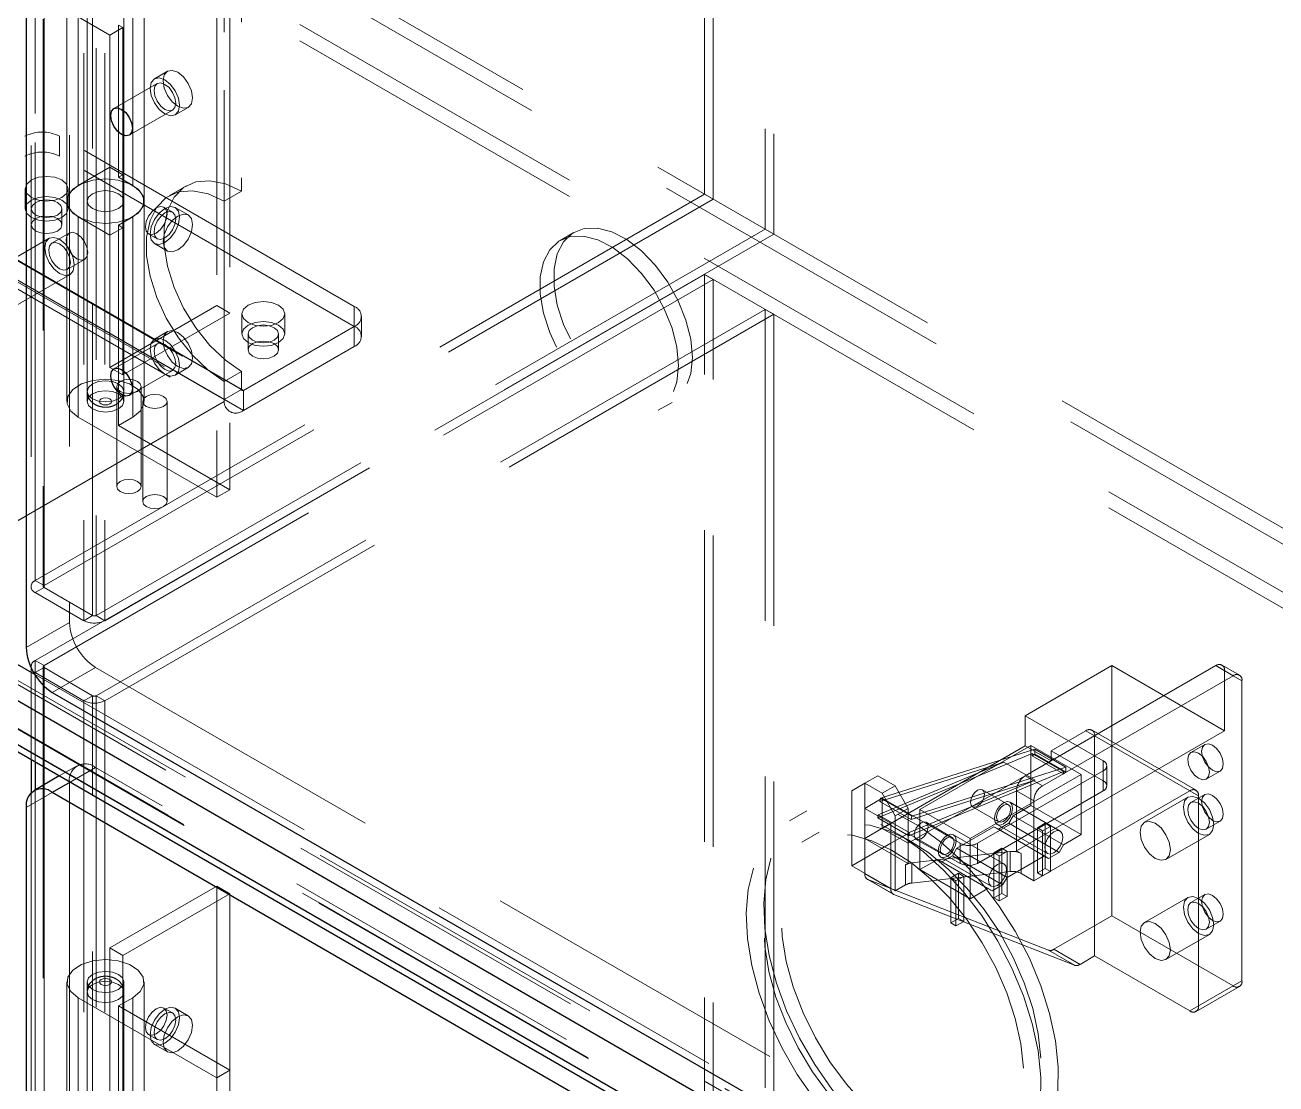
# Model space of a CAD drawing. Header units: millimetres. Extents: x 108 to 5832, y 144 to 4056.
# Drawn here: x 5037.8 to 5139.8, y 2734.7 to 2821.1 of the extents above; entities that cross this region are included whole.
import ezdxf

# ---------------------------------------------------------------- set-up
doc = ezdxf.new("R2010")
doc.units = ezdxf.units.MM
doc.header["$LTSCALE"] = 20
doc.linetypes.add('HIDDEN', pattern=[1.905, 1.27, -0.635])

msp = doc.modelspace()

# ---------------------------------------------------------------- linework, layer by layer
at = {"color": 1, "linetype": 'HIDDEN', "lineweight": 18}
for p, q in [((4363.46, 3228.55), (5280.16, 2699.35)), ((4364.17, 3226.84), (5280.16, 2698.05)), ((5280.16, 2694.13), (4364.17, 3222.92)), ((5280.16, 2692.82), (4363.46, 3222.02)), ((5214.25, 2665.06), (4302.79, 3191.24)), ((4302.93, 3191.48), (5214.4, 2665.31)), ((4302.79, 3187.65), (5214.25, 2661.47)), ((4302.83, 3187.56), (5214.3, 2661.38)), ((5214.4, 2661.39), (4302.93, 3187.57)), ((5214.4, 2660.08), (4302.23, 3186.67)), ((5093.2, 2807.28), (5093.2, 2929.76)), ((5093.9, 2806.88), (5093.9, 2929.36)), ((5098.15, 2926.91), (5098.15, 2804.43)), ((5098.85, 2926.5), (5098.85, 2804.02)), ((5038.61, 2775.77), (5038.61, 2898.25)), ((5039.26, 2897.76), (5039.26, 2775.28)), ((5039.32, 2775.36), (5039.32, 2897.84)), ((5039.32, 2897.68), (5039.32, 2775.2)), ((5043.28, 2772.91), (5043.28, 2895.39)), ((5043.56, 2895.39), (5043.56, 2772.91)), ((5042.57, 2894.99), (5042.57, 2772.5)), ((5044.27, 2894.99), (5044.27, 2772.5)), ((5041.4, 2888.31), (5041.4, 2772.36)), ((5038.26, 2887.46), (5038.26, 2775.28)), ((5038.61, 2887.71), (5038.61, 2774.79)), ((5042.84, 2871.22), (5042.84, 2791.2)), ((5045.84, 2791.2), (5045.84, 2871.22)), ((5054.48, 2864.84), (5054.48, 2783.18)), ((5053.42, 2864.22), (5053.42, 2782.57)), ((5054.02, 2790.38), (5054.02, 2847.54)), ((5055.44, 2846.73), (5055.44, 2807.53)), ((5054.02, 2845.91), (5054.02, 2806.71)), ((5042.11, 2824.33), (5042.11, 2808)), ((5046.56, 2808), (5046.56, 2824.33)), ((5041.19, 2823.05), (5041.19, 2806.72)), ((5042.84, 2823.05), (5042.84, 2806.72)), ((5045.84, 2806.72), (5045.84, 2823.05)), ((5047.49, 2806.72), (5047.49, 2823.05)), ((5044.69, 2820.27), (5042.11, 2821.76)), ((5044.69, 2820.27), (5045.75, 2820.89)), ((5045.75, 2820.89), (5045.4, 2821.09)), ((5045.4, 2821.09), (5045.4, 2808.68)), ((5045.75, 2804.55), (5045.75, 2820.89)), ((5044.69, 2803.94), (5044.69, 2820.27)), ((5049.39, 2817.32), (5048.33, 2816.7)), ((5048.55, 2816.31), (5045.02, 2814.27)), ((5046.27, 2812.11), (5049.8, 2814.15)), ((5050.03, 2813.76), (5051.09, 2814.37)), ((5064.63, 2798.14), (5040.59, 2812.02)), ((5040.59, 2810.39), (5040.59, 2812.02)), ((5064.63, 2796.51), (5040.59, 2810.39)), ((5042.11, 2808), (5044.69, 2809.49)), ((5044.69, 2809.49), (5045.75, 2808.88)), ((5045.4, 2808.68), (5045.75, 2808.88)), ((5045.4, 2808.68), (5046.56, 2808)), ((5037.78, 2807.73), (5037.78, 2806.1)), ((5041.28, 2806.1), (5041.28, 2807.73)), ((5050.94, 2807.98), (5049.52, 2807.16)), ((5054.02, 2806.71), (5055.44, 2807.53)), ((5055.44, 2791.36), (5028.57, 2806.88)), ((5028.61, 2806.78), (5055.48, 2791.27)), ((5055.58, 2791.28), (5028.71, 2806.79)), ((5038.61, 2775.77), (5093.2, 2807.28)), ((5039.32, 2775.36), (5093.9, 2806.88)), ((5041.19, 2806.72), (5041.19, 2790.39)), ((5042.84, 2806.72), (5042.84, 2790.39)), ((5045.84, 2790.39), (5045.84, 2806.72)), ((5047.49, 2790.39), (5047.49, 2806.72)), ((5093.2, 2807.28), (5093.9, 2806.88)), ((5054.02, 2790.55), (5027.15, 2806.06)), ((5027.15, 2805.9), (5054.02, 2790.38)), ((5038.28, 2806.1), (5038.28, 2804.79)), ((5040.78, 2804.79), (5040.78, 2806.1)), ((5042.11, 2789.1), (5042.11, 2805.43)), ((5042.11, 2805.43), (5044.69, 2803.94)), ((5046.56, 2805.43), (5045.4, 2804.76)), ((5046.56, 2805.43), (5046.56, 2789.1)), ((5049.8, 2805.82), (5049.1, 2806.23)), ((5051.09, 2805.6), (5050.03, 2806.21)), ((5027.61, 2805.05), (5054.48, 2789.54)), ((5055.58, 2789.65), (5028.71, 2805.16)), ((5098.15, 2804.43), (5043.56, 2772.91)), ((5044.69, 2803.94), (5045.75, 2804.55)), ((5045.4, 2804.76), (5045.75, 2804.55)), ((5045.4, 2788.43), (5045.4, 2804.76)), ((5045.75, 2804.55), (5045.75, 2792.55)), ((5098.85, 2804.02), (5098.15, 2804.43)), ((5039.74, 2803.69), (5024.47, 2794.88)), ((5041.38, 2804.12), (5039.96, 2803.3)), ((5098.85, 2804.02), (5044.27, 2772.5)), ((5044.69, 2803.94), (5044.69, 2793.16)), ((5047.85, 2804.06), (5048.55, 2803.65)), ((5048.33, 2803.26), (5049.39, 2802.65)), ((5082.55, 2804.17), (5081.42, 2803.51)), ((5041.21, 2801.14), (5042.63, 2801.96)), ((5026.16, 2791.93), (5041.44, 2800.75)), ((5093.2, 2800.75), (5038.61, 2769.24)), ((5093.9, 2800.34), (5039.32, 2768.83)), ((5093.2, 2800.75), (5093.9, 2800.34)), ((5093.2, 2678.27), (5093.2, 2800.75)), ((5093.9, 2677.86), (5093.9, 2800.34)), ((5044.69, 2793.16), (5053.42, 2798.2)), ((5053.42, 2798.2), (5054.48, 2797.59)), ((5043.56, 2766.38), (5098.15, 2797.89)), ((5044.27, 2765.97), (5098.85, 2797.49)), ((5045.75, 2792.55), (5054.48, 2797.59)), ((5055.46, 2797.53), (5055.46, 2795.89)), ((5058.96, 2795.89), (5058.96, 2797.53)), ((5064.63, 2798.14), (5064.63, 2796.51)), ((5065.22, 2795.69), (5065.22, 2797.32)), ((5098.85, 2797.49), (5098.15, 2797.89)), ((5098.15, 2797.89), (5098.15, 2675.41)), ((5098.85, 2797.49), (5098.85, 2675)), ((5055.58, 2791.28), (5064.63, 2796.51)), ((5064.63, 2794.87), (5064.63, 2796.51)), ((5049.39, 2796.09), (5048.33, 2795.47)), ((5055.96, 2795.89), (5055.96, 2794.59)), ((5058.46, 2794.59), (5058.46, 2795.89)), ((5048.55, 2795.08), (5045.02, 2793.04)), ((5055.58, 2789.65), (5064.63, 2794.87)), ((5045.75, 2792.55), (5044.69, 2793.16)), ((5050.03, 2792.53), (5051.09, 2793.14)), ((5046.27, 2790.88), (5049.8, 2792.92)), ((5055.44, 2792.83), (5054.02, 2792.02)), ((5055.44, 2792.83), (5055.44, 2791.36)), ((5045.25, 2791.61), (5045.25, 2783.44)), ((5047.25, 2783.44), (5047.25, 2791.61)), ((5054.02, 2792.02), (5054.02, 2790.55)), ((5054.02, 2790.55), (5055.44, 2791.36)), ((5055.58, 2791.28), (5055.58, 2789.65)), ((5037.87, 2781.06), (5054.02, 2790.38)), ((5047.37, 2790.38), (5047.37, 2782.22)), ((5049.37, 2782.22), (5049.37, 2790.38)), ((5089.42, 2789.66), (5090.55, 2790.31)), ((5053.42, 2782.57), (5042.11, 2789.1)), ((5045.4, 2788.43), (5046.56, 2789.1)), ((5054.48, 2783.18), (5045.4, 2788.43)), ((5053.42, 2782.57), (5054.48, 2783.18)), ((5039.32, 2775.36), (5038.61, 2775.77)), ((5039.32, 2775.2), (5038.61, 2774.79)), ((5038.61, 2774.79), (5042.57, 2772.5)), ((5039.32, 2775.2), (5043.28, 2772.91)), ((5043.28, 2772.91), (5042.57, 2772.5)), ((5043.56, 2772.91), (5044.27, 2772.5)), ((5041.4, 2772.36), (5037.87, 2770.32)), ((5038.26, 2768.75), (5038.26, 2761.16)), ((5039.32, 2768.83), (5038.61, 2769.24)), ((5038.61, 2646.76), (5038.61, 2769.24)), ((5039.32, 2768.67), (5038.61, 2768.26)), ((5039.26, 2768.75), (5039.26, 2646.27)), ((5039.32, 2646.35), (5039.32, 2768.83)), ((5043.28, 2766.38), (5039.32, 2768.67)), ((5039.32, 2768.67), (5039.32, 2646.18)), ((5039.99, 2766.65), (5043.52, 2768.69)), ((5043.52, 2768.69), (5213.94, 2670.31)), ((5126.43, 2768.83), (5119.36, 2764.75)), ((5134.92, 2768.83), (5119.36, 2759.85)), ((5126.43, 2768.83), (5135.62, 2763.52)), ((5126.43, 2768.83), (5126.43, 2748.41)), ((5136.33, 2768.01), (5134.92, 2768.83)), ((5136.83, 2768.06), (5135.42, 2768.88)), ((5038.55, 2768.13), (5211.84, 2668.09)), ((5042.57, 2765.97), (5038.61, 2768.26)), ((5038.61, 2768.26), (5038.61, 2760.95)), ((5120.77, 2759.03), (5136.33, 2768.01)), ((5135.62, 2768.42), (5137.04, 2767.6)), ((5135.62, 2763.52), (5135.62, 2768.42)), ((5137.04, 2767.6), (5137.04, 2743.11)), ((5043.28, 2766.38), (5042.57, 2765.97)), ((5042.57, 2765.97), (5042.57, 2643.49)), ((5043.28, 2643.9), (5043.28, 2766.38)), ((5043.56, 2766.38), (5044.27, 2765.97)), ((5043.56, 2766.38), (5043.56, 2643.9)), ((5044.27, 2765.97), (5044.27, 2643.49)), ((5125.72, 2761.07), (5119.36, 2764.75)), ((5119.36, 2762.3), (5119.36, 2764.75)), ((5135.62, 2763.52), (5118.65, 2753.72)), ((5124.31, 2763.52), (5121.48, 2761.89)), ((5124.31, 2763.52), (5132.8, 2758.62)), ((5133.3, 2758.67), (5124.81, 2763.57)), ((5125.02, 2745.15), (5125.02, 2763.11)), ((5133.5, 2758.21), (5125.02, 2763.11)), ((5119.93, 2761.67), (5107.33, 2756.42)), ((5107.55, 2758.01), (5120.14, 2762.01)), ((5119.36, 2762.3), (5107.69, 2755.56)), ((5110.77, 2757.09), (5119.82, 2762.32)), ((5121.48, 2761.07), (5119.36, 2762.3)), ((5119.82, 2762.32), (5123.92, 2759.95)), ((5119.82, 2762.32), (5119.82, 2757.42)), ((5119.93, 2761.48), (5119.93, 2761.67)), ((5119.93, 2761.67), (5122.47, 2760.2)), ((5120.14, 2761.6), (5119.93, 2761.48)), ((5119.93, 2761.48), (5122.47, 2760.01)), ((5120.14, 2762.01), (5122.68, 2760.54)), ((5120.14, 2762.01), (5120.14, 2761.6)), ((5120.14, 2761.6), (5122.68, 2760.13)), ((5121.48, 2761.07), (5121.48, 2761.89)), ((5125.72, 2759.44), (5121.48, 2761.89)), ((5134.01, 2762.4), (5132.88, 2761.75)), ((5042.02, 2760.67), (5040.56, 2759.83)), ((5043.52, 2760.52), (5041.44, 2759.32)), ((5213.94, 2662.15), (5043.52, 2760.52)), ((5107.36, 2756.67), (5117.62, 2760.96)), ((5117.62, 2760.96), (5107.5, 2757.74)), ((5121.48, 2761.07), (5109.81, 2754.34)), ((5110.1, 2756.54), (5122.68, 2760.54)), ((5120.17, 2759.49), (5117.62, 2760.96)), ((5122.68, 2760.54), (5122.68, 2760.13)), ((5125.72, 2759.44), (5125.72, 2761.07)), ((5126.02, 2759.03), (5126.02, 2760.66)), ((5107.34, 2759.85), (5106.28, 2759.24)), ((5106.28, 2759.24), (5107.34, 2759.85)), ((5108.75, 2759.03), (5107.34, 2759.85)), ((5122.47, 2760.2), (5109.88, 2754.95)), ((5109.9, 2755.21), (5120.17, 2759.49)), ((5120.17, 2759.49), (5110.05, 2756.28)), ((5114.87, 2754.72), (5123.92, 2759.95)), ((5115.47, 2754.34), (5125.72, 2760.26)), ((5119.36, 2759.85), (5120.77, 2759.03)), ((5122.47, 2760.01), (5122.47, 2760.2)), ((5122.68, 2760.13), (5122.47, 2760.01)), ((5123.92, 2759.95), (5123.92, 2755.05)), ((5125.72, 2760.26), (5125.72, 2758.62)), ((5134.13, 2759.58), (5135.26, 2760.23)), ((5037.87, 2757.26), (5041.4, 2759.3)), ((5038.26, 2758.45), (5038.26, 2646.27)), ((5038.61, 2758.7), (5038.61, 2645.78)), ((5041.4, 2759.3), (5041.4, 2643.35)), ((5106.28, 2759.24), (5105.22, 2758.62)), ((5105.22, 2758.62), (5106.28, 2759.24)), ((5105.22, 2758.62), (5105.22, 2752.5)), ((5106.28, 2759.24), (5107.69, 2758.42)), ((5106.28, 2759.24), (5106.28, 2754.74)), ((5107.69, 2758.42), (5108.75, 2759.03)), ((5108.75, 2756.58), (5107.69, 2758.42)), ((5108.75, 2759.03), (5109.81, 2757.19)), ((5115.47, 2752.7), (5125.72, 2758.62)), ((5117.99, 2757.48), (5115.87, 2758.7)), ((5120.07, 2757.81), (5118.65, 2758.62)), ((5118.65, 2753.72), (5118.65, 2758.62)), ((5132.8, 2758.62), (5120.07, 2751.27)), ((5107.69, 2758.01), (5106.28, 2757.19)), ((5107.5, 2757.74), (5107.55, 2758.01)), ((5107.5, 2757.74), (5110.05, 2756.28)), ((5107.55, 2758.01), (5110.1, 2756.54)), ((5107.69, 2758.01), (5114.06, 2754.34)), ((5107.69, 2755.56), (5107.69, 2758.01)), ((5122.22, 2755.33), (5118.12, 2757.69)), ((5119.82, 2757.42), (5118.37, 2756.58)), ((5119.82, 2757.42), (5123.92, 2755.05)), ((5120.07, 2751.27), (5120.07, 2757.81)), ((5132.63, 2758.1), (5129.09, 2756.05)), ((5134.01, 2758.32), (5132.88, 2757.66)), ((5133.5, 2741.07), (5133.5, 2758.21)), ((5101.55, 2756.98), (5100.13, 2756.17)), ((5108.4, 2755.97), (5106.28, 2757.19)), ((5107.33, 2756.42), (5107.36, 2756.67)), ((5107.33, 2756.42), (5109.88, 2754.95)), ((5107.36, 2756.67), (5109.9, 2755.21)), ((5109.81, 2757.19), (5108.75, 2756.58)), ((5108.75, 2756.58), (5108.75, 2750.46)), ((5109.81, 2757.19), (5109.81, 2752.7)), ((5110.05, 2756.28), (5110.1, 2756.54)), ((5110.77, 2757.09), (5114.87, 2754.72)), ((5110.77, 2752.19), (5110.77, 2757.09)), ((5115.07, 2757.32), (5117.19, 2756.09)), ((5118.37, 2756.58), (5118.02, 2755.97)), ((5122.47, 2754.21), (5118.37, 2756.58)), ((5106.28, 2754.74), (5108.4, 2755.97)), ((5107.69, 2755.56), (5109.81, 2754.34)), ((5108.4, 2755.97), (5108.4, 2754.34)), ((5113.4, 2754.82), (5111.27, 2756.05)), ((5116.81, 2755.68), (5113.77, 2753.93)), ((5120.92, 2753.31), (5116.81, 2755.68)), ((5117.17, 2755.48), (5116.81, 2755.68)), ((5117.07, 2755.88), (5121.17, 2753.51)), ((5118.02, 2755.97), (5117.17, 2755.48)), ((5121.27, 2753.11), (5117.17, 2755.48)), ((5122.12, 2753.6), (5118.02, 2755.97)), ((5120.35, 2755.6), (5120.99, 2755.97)), ((5120.35, 2751.93), (5120.35, 2755.6)), ((5120.35, 2755.6), (5120.77, 2755.36)), ((5120.77, 2755.36), (5121.41, 2755.72)), ((5120.77, 2751.68), (5120.77, 2755.36)), ((5120.99, 2755.97), (5120.99, 2752.29)), ((5120.99, 2755.97), (5121.41, 2755.72)), ((5121.41, 2755.72), (5121.41, 2752.05)), ((5134.13, 2755.5), (5135.26, 2756.15)), ((5102.55, 2755.25), (5101.13, 2754.43)), ((5108.4, 2754.34), (5105.22, 2752.5)), ((5109.81, 2752.7), (5106.28, 2754.74)), ((5106.28, 2754.74), (5106.28, 2751.86)), ((5109.81, 2755.15), (5108.4, 2754.34)), ((5108.4, 2750.63), (5108.4, 2754.34)), ((5109.81, 2755.15), (5114.06, 2752.7)), ((5109.88, 2754.95), (5109.9, 2755.21)), ((5110.47, 2754.66), (5112.6, 2753.44)), ((5117.62, 2752.67), (5113.52, 2755.04)), ((5114.06, 2754.34), (5114.06, 2752.7)), ((5114.87, 2749.82), (5114.87, 2754.72)), ((5115.47, 2752.7), (5115.47, 2754.34)), ((5123.92, 2755.05), (5122.47, 2754.21)), ((5130.84, 2753.02), (5134.38, 2755.06)), ((5110.11, 2752.74), (5118.13, 2753.66)), ((5113.42, 2753.31), (5112.57, 2752.82)), ((5113.77, 2753.93), (5113.42, 2753.31)), ((5117.52, 2750.95), (5113.42, 2753.31)), ((5117.88, 2751.56), (5113.77, 2753.93)), ((5116.81, 2753.56), (5117.45, 2753.93)), ((5116.81, 2749.89), (5116.81, 2753.56)), ((5116.81, 2753.56), (5117.24, 2753.31)), ((5117.24, 2753.31), (5117.88, 2753.68)), ((5117.24, 2749.64), (5117.24, 2753.31)), ((5117.45, 2753.93), (5117.45, 2750.25)), ((5117.45, 2753.93), (5117.88, 2753.68)), ((5117.88, 2753.68), (5117.88, 2750.01)), ((5120.92, 2753.31), (5117.88, 2751.56)), ((5118.13, 2752.03), (5118.13, 2753.66)), ((5118.65, 2753.72), (5119.03, 2753.51)), ((5119.03, 2753.51), (5119.03, 2751.87)), ((5121.27, 2753.11), (5120.92, 2753.31)), ((5122.12, 2753.6), (5121.27, 2753.11)), ((5122.47, 2754.21), (5122.12, 2753.6)), ((5105.22, 2752.5), (5108.75, 2750.46)), ((5109.6, 2752.58), (5109.81, 2752.7)), ((5109.6, 2750.95), (5109.6, 2752.58)), ((5110.11, 2752.74), (5110.11, 2751.1)), ((5112.22, 2753.03), (5110.77, 2752.19)), ((5116.32, 2750.66), (5112.22, 2753.03)), ((5112.57, 2752.82), (5112.22, 2753.03)), ((5112.47, 2753.22), (5116.57, 2750.85)), ((5116.67, 2750.46), (5112.57, 2752.82)), ((5120.99, 2752.29), (5120.35, 2751.93)), ((5120.99, 2752.29), (5121.41, 2752.05)), ((5106.28, 2751.86), (5108.4, 2750.63)), ((5106.49, 2751.4), (5108.61, 2750.18)), ((5108.65, 2750.15), (5106.53, 2751.38)), ((5121.25, 2745.61), (5106.53, 2751.38)), ((5118.13, 2752.03), (5110.11, 2751.1)), ((5110.77, 2752.19), (5114.87, 2749.82)), ((5113.28, 2751.52), (5113.92, 2751.89)), ((5113.28, 2747.84), (5113.28, 2751.52)), ((5113.28, 2751.52), (5113.7, 2751.27)), ((5113.7, 2751.27), (5114.34, 2751.64)), ((5113.7, 2747.6), (5113.7, 2751.27)), ((5113.92, 2751.89), (5113.92, 2748.21)), ((5113.92, 2751.89), (5114.34, 2751.64)), ((5114.34, 2751.64), (5114.34, 2747.97)), ((5117.88, 2751.56), (5117.52, 2750.95)), ((5120.07, 2751.27), (5119.03, 2751.87)), ((5120.35, 2751.93), (5120.77, 2751.68)), ((5121.41, 2752.05), (5120.77, 2751.68)), ((5053.42, 2750.84), (5044.69, 2745.8)), ((5054.48, 2750.23), (5045.75, 2745.19)), ((5053.42, 2750.84), (5054.48, 2750.23)), ((5053.42, 2735.21), (5053.42, 2750.84)), ((5054.48, 2735.82), (5054.48, 2750.23)), ((5109.6, 2750.95), (5108.75, 2750.46)), ((5116.32, 2750.66), (5114.87, 2749.82)), ((5116.67, 2750.46), (5116.32, 2750.66)), ((5117.52, 2750.95), (5116.67, 2750.46)), ((5117.45, 2750.25), (5116.81, 2749.89)), ((5117.45, 2750.25), (5117.88, 2750.01)), ((5123.37, 2744.39), (5108.65, 2750.15)), ((5116.81, 2749.89), (5117.24, 2749.64)), ((5117.88, 2750.01), (5117.24, 2749.64)), ((5132.63, 2749.93), (5129.09, 2747.89)), ((5134.01, 2750.15), (5132.88, 2749.5)), ((5113.92, 2748.21), (5113.28, 2747.84)), ((5113.92, 2748.21), (5114.34, 2747.97)), ((5126.43, 2748.41), (5121.7, 2745.69)), ((5126.43, 2748.41), (5136.33, 2742.7)), ((5113.28, 2747.84), (5113.7, 2747.6)), ((5114.34, 2747.97), (5113.7, 2747.6)), ((5134.13, 2747.33), (5135.26, 2747.99)), ((5130.84, 2744.86), (5134.38, 2746.9)), ((5044.69, 2745.8), (5045.75, 2745.19)), ((5044.69, 2745.8), (5044.69, 2729.47)), ((5045.75, 2745.19), (5045.75, 2728.86)), ((5121.25, 2745.61), (5123.37, 2744.39)), ((5123.83, 2744.46), (5121.7, 2745.69)), ((5123.83, 2744.46), (5125.02, 2745.15)), ((5125.02, 2745.15), (5132.8, 2740.66)), ((5133.5, 2741.07), (5137.04, 2743.11)), ((5041.19, 2743.03), (5041.19, 2726.7)), ((5042.84, 2743.03), (5042.84, 2726.7)), ((5042.84, 2742.21), (5042.84, 2662.19)), ((5045.84, 2726.7), (5045.84, 2743.03)), ((5045.84, 2662.19), (5045.84, 2742.21)), ((5047.49, 2726.7), (5047.49, 2743.03)), ((5136.33, 2742.7), (5132.8, 2740.66)), ((5133.3, 2740.61), (5136.83, 2742.65)), ((5042.11, 2741.74), (5053.42, 2735.21)), ((5042.11, 2725.41), (5042.11, 2741.74)), ((5045.4, 2741.07), (5046.56, 2741.74)), ((5045.4, 2741.07), (5054.48, 2735.82)), ((5045.4, 2724.74), (5045.4, 2741.07)), ((5046.56, 2741.74), (5046.56, 2725.41)), ((5049.8, 2740.5), (5049.1, 2740.9)), ((5051.09, 2740.27), (5050.03, 2740.89)), ((5047.85, 2738.74), (5048.55, 2738.33)), ((5048.33, 2737.94), (5049.39, 2737.33)), ((5053.42, 2735.21), (5054.48, 2735.82)), ((5053.42, 2735.21), (5053.42, 2653.56)), ((5054.48, 2735.82), (5054.48, 2654.17))]:
    msp.add_line(p, q, dxfattribs=at)
at = {"color": 7, "linetype": 'Continuous', "lineweight": 25}
for p, q in [((4300.95, 3190.99), (5213.12, 2664.41)), ((4300.95, 3187.4), (5213.12, 2660.82)), ((4301.33, 3186.58), (5213.5, 2659.99)), ((5037.87, 2886.27), (5037.87, 2770.32)), ((5036.35, 2780.18), (5037.87, 2781.06)), ((5039.99, 2766.65), (5210.4, 2668.27)), ((5038.26, 2761.16), (5038.26, 2758.45)), ((5040.56, 2759.83), (5038.49, 2758.63)), ((5210.4, 2660.1), (5039.99, 2758.48)), ((5037.87, 2757.26), (5037.87, 2641.31))]:
    msp.add_line(p, q, dxfattribs=at)
at = {"color": 8, "linetype": 'Continuous', "lineweight": 25}
for p, q in [((5031.53, 2772.18), (5038.55, 2768.13)), ((5038.61, 2760.95), (5038.61, 2758.7)), ((5041.44, 2759.32), (5039.99, 2758.48))]:
    msp.add_line(p, q, dxfattribs=at)
at = {"color": 1, "linetype": 'HIDDEN', "lineweight": 18, "flags": 128}
for points in [[(5050.38, 2814.54), (5050.29, 2815.12), (5050.03, 2815.72), (5049.64, 2816.25), (5049.18, 2816.62), (5048.72, 2816.78), (5048.33, 2816.7), (5048.07, 2816.4), (5047.98, 2815.92), (5048.07, 2815.34), (5048.33, 2814.74), (5048.72, 2814.21), (5049.18, 2813.84), (5049.64, 2813.68), (5050.03, 2813.76), (5050.29, 2814.06), (5050.38, 2814.54)], [(5051.44, 2815.15), (5051.35, 2815.73), (5051.09, 2816.33), (5050.7, 2816.86), (5050.24, 2817.23), (5049.78, 2817.39), (5049.39, 2817.32), (5049.13, 2817.02), (5049.04, 2816.54), (5049.13, 2815.95), (5049.39, 2815.35), (5049.78, 2814.83), (5050.24, 2814.46), (5050.7, 2814.3), (5051.09, 2814.37), (5051.35, 2814.67), (5051.44, 2815.15)], [(5048.3, 2815.74), (5048.36, 2816.09), (5048.55, 2816.31), (5048.84, 2816.37), (5049.18, 2816.25), (5049.52, 2815.98), (5049.8, 2815.59), (5050, 2815.15), (5050.06, 2814.72), (5050, 2814.37), (5049.8, 2814.15), (5049.52, 2814.09), (5049.18, 2814.21), (5048.84, 2814.48), (5048.55, 2814.87), (5048.36, 2815.31), (5048.3, 2815.74)], [(5040.77, 2807.02), (5041.14, 2807.35), (5041.28, 2807.73), (5041.14, 2808.12), (5040.77, 2808.45), (5040.2, 2808.67), (5039.53, 2808.74), (5038.86, 2808.67), (5038.29, 2808.45), (5037.91, 2808.12), (5037.78, 2807.73), (5037.91, 2807.35), (5038.29, 2807.02), (5038.86, 2806.8), (5039.53, 2806.72), (5040.2, 2806.8), (5040.77, 2807.02)], [(5042.11, 2805.43), (5041.5, 2805.93), (5041.21, 2806.51), (5041.27, 2807.12), (5041.67, 2807.69), (5042.37, 2808.14), (5043.3, 2808.43), (5044.34, 2808.54), (5045.38, 2808.43), (5046.3, 2808.14), (5047, 2807.69), (5047.41, 2807.12), (5047.47, 2806.51), (5047.17, 2805.93), (5046.56, 2805.43)], [(5055.44, 2792.83), (5054.11, 2793.76), (5052.85, 2794.96), (5051.7, 2796.4), (5050.71, 2798), (5049.93, 2799.69), (5049.39, 2801.41), (5049.11, 2803.07), (5049.11, 2804.6), (5049.39, 2805.95), (5049.93, 2807.04), (5050.71, 2807.83), (5051.7, 2808.29), (5052.85, 2808.39), (5054.11, 2808.13), (5055.44, 2807.53)], [(5042.11, 2808), (5041.5, 2807.51), (5041.21, 2806.92), (5041.27, 2806.31), (5041.67, 2805.75), (5042.37, 2805.3), (5043.3, 2805), (5044.34, 2804.9), (5045.38, 2805), (5046.3, 2805.3), (5047, 2805.75), (5047.41, 2806.31), (5047.47, 2806.92), (5047.17, 2807.51), (5046.56, 2808)], [(5043.28, 2807.33), (5042.95, 2807.05), (5042.84, 2806.72), (5042.95, 2806.39), (5043.28, 2806.11), (5043.76, 2805.92), (5044.34, 2805.85), (5044.91, 2805.92), (5045.4, 2806.11), (5045.72, 2806.39), (5045.84, 2806.72), (5045.72, 2807.05), (5045.4, 2807.33), (5044.91, 2807.52), (5044.34, 2807.58), (5043.76, 2807.52), (5043.28, 2807.33)], [(5045.4, 2807.33), (5045.72, 2807.05), (5045.84, 2806.72), (5045.72, 2806.39), (5045.4, 2806.11), (5044.91, 2805.92), (5044.34, 2805.85), (5043.76, 2805.92), (5043.28, 2806.11), (5042.95, 2806.39), (5042.84, 2806.72), (5042.95, 2807.05), (5043.28, 2807.33), (5043.76, 2807.52), (5044.34, 2807.58), (5044.91, 2807.52), (5045.4, 2807.33)], [(5054.02, 2806.71), (5052.7, 2807.32), (5051.44, 2807.57), (5050.28, 2807.47), (5049.29, 2807.01), (5048.51, 2806.22), (5047.97, 2805.13), (5047.69, 2803.79), (5047.69, 2802.25), (5047.97, 2800.59), (5048.51, 2798.87), (5049.29, 2797.18), (5050.28, 2795.58), (5051.44, 2794.15), (5052.7, 2792.94), (5054.02, 2792.02)], [(5040.77, 2805.39), (5041.14, 2805.71), (5041.28, 2806.1), (5041.14, 2806.49), (5040.77, 2806.81), (5040.2, 2807.03), (5039.53, 2807.11), (5038.86, 2807.03), (5038.29, 2806.81), (5037.91, 2806.49), (5037.78, 2806.1), (5037.91, 2805.71), (5038.29, 2805.39), (5038.86, 2805.17), (5039.53, 2805.09), (5040.2, 2805.17), (5040.77, 2805.39)], [(5038.64, 2806.61), (5038.37, 2806.38), (5038.28, 2806.1), (5038.37, 2805.82), (5038.64, 2805.59), (5039.05, 2805.43), (5039.53, 2805.38), (5040.01, 2805.43), (5040.41, 2805.59), (5040.68, 2805.82), (5040.78, 2806.1), (5040.68, 2806.38), (5040.41, 2806.61), (5040.01, 2806.77), (5039.53, 2806.82), (5039.05, 2806.77), (5038.64, 2806.61)], [(5038.64, 2805.3), (5038.37, 2805.07), (5038.28, 2804.79), (5038.37, 2804.52), (5038.64, 2804.28), (5039.05, 2804.13), (5039.53, 2804.07), (5040.01, 2804.13), (5040.41, 2804.28), (5040.68, 2804.52), (5040.78, 2804.79), (5040.68, 2805.07), (5040.41, 2805.3), (5040.01, 2805.46), (5039.53, 2805.51), (5039.05, 2805.46), (5038.64, 2805.3)], [(5048.47, 2806.17), (5048.13, 2805.89), (5047.85, 2805.51), (5047.66, 2805.06), (5047.59, 2804.63), (5047.66, 2804.28), (5047.85, 2804.06), (5048.13, 2804.01), (5048.47, 2804.12), (5048.81, 2804.4), (5049.1, 2804.78), (5049.29, 2805.23), (5049.36, 2805.66), (5049.29, 2806.01), (5049.1, 2806.23), (5048.81, 2806.28), (5048.47, 2806.17)], [(5047.98, 2804.04), (5048.07, 2804.63), (5048.33, 2805.23), (5048.72, 2805.75), (5049.18, 2806.12), (5049.64, 2806.28), (5050.03, 2806.21), (5050.29, 2805.91), (5050.38, 2805.43), (5050.29, 2804.85), (5050.03, 2804.25), (5049.64, 2803.72), (5049.18, 2803.35), (5048.72, 2803.19), (5048.33, 2803.26), (5048.07, 2803.56), (5047.98, 2804.04)], [(5049.18, 2805.76), (5048.84, 2805.48), (5048.55, 2805.1), (5048.36, 2804.66), (5048.3, 2804.23), (5048.36, 2803.87), (5048.55, 2803.65), (5048.84, 2803.6), (5049.18, 2803.72), (5049.52, 2803.99), (5049.8, 2804.38), (5050, 2804.82), (5050.06, 2805.25), (5050, 2805.6), (5049.8, 2805.82), (5049.52, 2805.88), (5049.18, 2805.76)], [(5049.04, 2803.43), (5049.13, 2804.01), (5049.39, 2804.62), (5049.78, 2805.14), (5050.24, 2805.51), (5050.7, 2805.67), (5051.09, 2805.6), (5051.35, 2805.3), (5051.44, 2804.82), (5051.35, 2804.23), (5051.09, 2803.63), (5050.7, 2803.11), (5050.24, 2802.74), (5049.78, 2802.58), (5049.39, 2802.65), (5049.13, 2802.95), (5049.04, 2803.43)], [(5092.21, 2793.97), (5092.08, 2795.45), (5091.68, 2797.02), (5091.05, 2798.59), (5090.21, 2800.1), (5089.2, 2801.48), (5088.06, 2802.66), (5086.86, 2803.58), (5085.64, 2804.21), (5084.46, 2804.52), (5083.38, 2804.48), (5082.44, 2804.1), (5081.7, 2803.4), (5081.19, 2802.42), (5080.93, 2801.19), (5080.93, 2799.78), (5081.19, 2798.25), (5081.7, 2796.67), (5082.44, 2795.12), (5083.38, 2793.66), (5084.46, 2792.38), (5085.64, 2791.32), (5086.86, 2790.54), (5088.06, 2790.07), (5089.2, 2789.94), (5090.21, 2790.15), (5091.05, 2790.69), (5091.68, 2791.53), (5092.08, 2792.65), (5092.21, 2793.97)], [(5040.59, 2800.83), (5041.05, 2800.67), (5041.44, 2800.75), (5041.7, 2801.05), (5041.79, 2801.53), (5041.7, 2802.11), (5041.44, 2802.71), (5041.05, 2803.24), (5040.59, 2803.61), (5040.13, 2803.77), (5039.74, 2803.69), (5039.48, 2803.39), (5039.39, 2802.92), (5039.48, 2802.33), (5039.74, 2801.73), (5040.13, 2801.21), (5040.59, 2800.83)], [(5041.47, 2801.71), (5041.41, 2802.14), (5041.21, 2802.58), (5040.93, 2802.97), (5040.59, 2803.24), (5040.25, 2803.36), (5039.96, 2803.3), (5039.77, 2803.08), (5039.7, 2802.73), (5039.77, 2802.3), (5039.96, 2801.86), (5040.25, 2801.47), (5040.59, 2801.2), (5040.93, 2801.08), (5041.21, 2801.14), (5041.41, 2801.36), (5041.47, 2801.71)], [(5041.12, 2803.55), (5041.19, 2803.9), (5041.38, 2804.12), (5041.66, 2804.18), (5042, 2804.06), (5042.34, 2803.79), (5042.63, 2803.4), (5042.82, 2802.96), (5042.89, 2802.53), (5042.82, 2802.18), (5042.63, 2801.96), (5042.34, 2801.9), (5042, 2802.02), (5041.66, 2802.29), (5041.38, 2802.68), (5041.19, 2803.12), (5041.12, 2803.55)], [(5091.08, 2793.32), (5090.94, 2794.8), (5090.55, 2796.36), (5089.92, 2797.94), (5089.08, 2799.45), (5088.07, 2800.83), (5086.93, 2802.01), (5085.73, 2802.93), (5084.5, 2803.56), (5083.33, 2803.86), (5082.24, 2803.83), (5081.31, 2803.45), (5080.57, 2802.75), (5080.06, 2801.77), (5079.8, 2800.54), (5079.8, 2799.13), (5080.06, 2797.59), (5080.57, 2796.02), (5081.31, 2794.46), (5082.24, 2793.01), (5083.33, 2791.73), (5084.5, 2790.67), (5085.73, 2789.89), (5086.93, 2789.42), (5088.07, 2789.28), (5089.08, 2789.49), (5089.92, 2790.03), (5090.55, 2790.88), (5090.94, 2791.99), (5091.08, 2793.32)], [(5058.44, 2796.81), (5058.82, 2797.14), (5058.96, 2797.53), (5058.82, 2797.91), (5058.44, 2798.24), (5057.88, 2798.46), (5057.21, 2798.54), (5056.54, 2798.46), (5055.97, 2798.24), (5055.59, 2797.91), (5055.46, 2797.53), (5055.59, 2797.14), (5055.97, 2796.81), (5056.54, 2796.59), (5057.21, 2796.52), (5057.88, 2796.59), (5058.44, 2796.81)], [(5051.44, 2793.92), (5051.35, 2794.5), (5051.09, 2795.1), (5050.7, 2795.63), (5050.24, 2796), (5049.78, 2796.16), (5049.39, 2796.09), (5049.13, 2795.79), (5049.04, 2795.31), (5049.13, 2794.72), (5049.39, 2794.12), (5049.78, 2793.6), (5050.24, 2793.23), (5050.7, 2793.07), (5051.09, 2793.14), (5051.35, 2793.44), (5051.44, 2793.92)], [(5058.44, 2795.18), (5058.82, 2795.51), (5058.96, 2795.89), (5058.82, 2796.28), (5058.44, 2796.61), (5057.88, 2796.83), (5057.21, 2796.9), (5056.54, 2796.83), (5055.97, 2796.61), (5055.59, 2796.28), (5055.46, 2795.89), (5055.59, 2795.51), (5055.97, 2795.18), (5056.54, 2794.96), (5057.21, 2794.88), (5057.88, 2794.96), (5058.44, 2795.18)], [(5056.32, 2796.4), (5056.05, 2796.17), (5055.96, 2795.89), (5056.05, 2795.62), (5056.32, 2795.38), (5056.73, 2795.23), (5057.21, 2795.17), (5057.68, 2795.23), (5058.09, 2795.38), (5058.36, 2795.62), (5058.46, 2795.89), (5058.36, 2796.17), (5058.09, 2796.4), (5057.68, 2796.56), (5057.21, 2796.62), (5056.73, 2796.56), (5056.32, 2796.4)], [(5050.38, 2793.31), (5050.29, 2793.89), (5050.03, 2794.49), (5049.64, 2795.02), (5049.18, 2795.39), (5048.72, 2795.55), (5048.33, 2795.47), (5048.07, 2795.17), (5047.98, 2794.7), (5048.07, 2794.11), (5048.33, 2793.51), (5048.72, 2792.98), (5049.18, 2792.61), (5049.64, 2792.45), (5050.03, 2792.53), (5050.29, 2792.83), (5050.38, 2793.31)], [(5048.3, 2794.51), (5048.36, 2794.86), (5048.55, 2795.08), (5048.84, 2795.14), (5049.18, 2795.02), (5049.52, 2794.75), (5049.8, 2794.36), (5050, 2793.92), (5050.06, 2793.49), (5050, 2793.14), (5049.8, 2792.92), (5049.52, 2792.86), (5049.18, 2792.98), (5048.84, 2793.25), (5048.55, 2793.64), (5048.36, 2794.08), (5048.3, 2794.51)], [(5056.32, 2795.1), (5056.05, 2794.86), (5055.96, 2794.59), (5056.05, 2794.31), (5056.32, 2794.08), (5056.73, 2793.92), (5057.21, 2793.87), (5057.68, 2793.92), (5058.09, 2794.08), (5058.36, 2794.31), (5058.46, 2794.59), (5058.36, 2794.86), (5058.09, 2795.1), (5057.68, 2795.25), (5057.21, 2795.31), (5056.73, 2795.25), (5056.32, 2795.1)], [(5046.56, 2789.1), (5047.17, 2789.6), (5047.47, 2790.18), (5047.41, 2790.79), (5047, 2791.35), (5046.3, 2791.81), (5045.38, 2792.1), (5044.34, 2792.21), (5043.3, 2792.1), (5042.37, 2791.81), (5041.67, 2791.35), (5041.27, 2790.79), (5041.21, 2790.18), (5041.5, 2789.6), (5042.11, 2789.1)], [(5045.4, 2791.82), (5044.91, 2792), (5044.34, 2792.07), (5043.76, 2792), (5043.28, 2791.82), (5042.95, 2791.53), (5042.84, 2791.2), (5042.95, 2790.87), (5043.28, 2790.59), (5043.76, 2790.4), (5044.34, 2790.34), (5044.91, 2790.4), (5045.4, 2790.59), (5045.72, 2790.87), (5045.84, 2791.2), (5045.72, 2791.53), (5045.4, 2791.82)], [(5045.54, 2791.2), (5045.32, 2791.39), (5045.25, 2791.61), (5045.32, 2791.83), (5045.54, 2792.02), (5045.86, 2792.14), (5046.25, 2792.19), (5046.63, 2792.14), (5046.95, 2792.02), (5047.17, 2791.83), (5047.25, 2791.61), (5047.17, 2791.39), (5046.95, 2791.2), (5046.63, 2791.08), (5046.25, 2791.03), (5045.86, 2791.08), (5045.54, 2791.2)], [(5043.28, 2791), (5043.76, 2791.19), (5044.34, 2791.25), (5044.91, 2791.19), (5045.4, 2791), (5045.72, 2790.72), (5045.84, 2790.39), (5045.72, 2790.06), (5045.4, 2789.77), (5044.91, 2789.59), (5044.34, 2789.52), (5043.76, 2789.59), (5043.28, 2789.77), (5042.95, 2790.06), (5042.84, 2790.39), (5042.95, 2790.72), (5043.28, 2791)], [(5044.69, 2790.18), (5044.8, 2790.28), (5044.84, 2790.39), (5044.8, 2790.5), (5044.69, 2790.59), (5044.53, 2790.65), (5044.34, 2790.68), (5044.14, 2790.65), (5043.98, 2790.59), (5043.87, 2790.5), (5043.84, 2790.39), (5043.87, 2790.28), (5043.98, 2790.18), (5044.14, 2790.12), (5044.34, 2790.1), (5044.53, 2790.12), (5044.69, 2790.18)], [(5047.66, 2789.98), (5047.44, 2790.16), (5047.37, 2790.38), (5047.44, 2790.6), (5047.66, 2790.79), (5047.98, 2790.92), (5048.37, 2790.96), (5048.75, 2790.92), (5049.07, 2790.79), (5049.29, 2790.6), (5049.37, 2790.38), (5049.29, 2790.16), (5049.07, 2789.98), (5048.75, 2789.85), (5048.37, 2789.81), (5047.98, 2789.85), (5047.66, 2789.98)], [(5046.95, 2783.85), (5047.17, 2783.66), (5047.25, 2783.44), (5047.17, 2783.22), (5046.95, 2783.03), (5046.63, 2782.91), (5046.25, 2782.87), (5045.86, 2782.91), (5045.54, 2783.03), (5045.32, 2783.22), (5045.25, 2783.44), (5045.32, 2783.66), (5045.54, 2783.85), (5045.86, 2783.98), (5046.25, 2784.02), (5046.63, 2783.98), (5046.95, 2783.85)], [(5049.07, 2782.63), (5049.29, 2782.44), (5049.37, 2782.22), (5049.29, 2782), (5049.07, 2781.81), (5048.75, 2781.69), (5048.37, 2781.64), (5047.98, 2781.69), (5047.66, 2781.81), (5047.44, 2782), (5047.37, 2782.22), (5047.44, 2782.44), (5047.66, 2782.63), (5047.98, 2782.75), (5048.37, 2782.8), (5048.75, 2782.75), (5049.07, 2782.63)], [(5135.52, 2760.81), (5135.45, 2761.23), (5135.26, 2761.68), (5134.97, 2762.06), (5134.63, 2762.34), (5134.3, 2762.45), (5134.01, 2762.4), (5133.82, 2762.18), (5133.75, 2761.83), (5133.82, 2761.4), (5134.01, 2760.95), (5134.3, 2760.57), (5134.63, 2760.3), (5134.97, 2760.18), (5135.26, 2760.23), (5135.45, 2760.45), (5135.52, 2760.81)], [(5134.39, 2760.15), (5134.32, 2760.58), (5134.13, 2761.02), (5133.84, 2761.41), (5133.5, 2761.68), (5133.16, 2761.8), (5132.88, 2761.75), (5132.69, 2761.52), (5132.62, 2761.17), (5132.69, 2760.74), (5132.88, 2760.3), (5133.16, 2759.91), (5133.5, 2759.64), (5133.84, 2759.52), (5134.13, 2759.58), (5134.32, 2759.8), (5134.39, 2760.15)], [(5114.91, 2757.68), (5114.95, 2757.96), (5115.07, 2758.24), (5115.25, 2758.49), (5115.47, 2758.66), (5115.69, 2758.74), (5115.87, 2758.7), (5115.99, 2758.56), (5116.04, 2758.34), (5115.99, 2758.06), (5115.87, 2757.78), (5115.69, 2757.53), (5115.47, 2757.36), (5115.25, 2757.28), (5115.07, 2757.32), (5114.95, 2757.46), (5114.91, 2757.68)], [(5135.52, 2756.72), (5135.45, 2757.15), (5135.26, 2757.59), (5134.97, 2757.98), (5134.63, 2758.25), (5134.3, 2758.37), (5134.01, 2758.32), (5133.82, 2758.1), (5133.75, 2757.74), (5133.82, 2757.31), (5134.01, 2756.87), (5134.3, 2756.49), (5134.63, 2756.21), (5134.97, 2756.09), (5135.26, 2756.15), (5135.45, 2756.37), (5135.52, 2756.72)], [(5122.05, 2736.08), (5121.83, 2738.22), (5121.35, 2740.45), (5120.64, 2742.71), (5119.7, 2744.97), (5118.55, 2747.16), (5117.22, 2749.25), (5115.74, 2751.2), (5114.14, 2752.95), (5112.45, 2754.47), (5110.71, 2755.74), (5108.95, 2756.71), (5107.22, 2757.38), (5105.55, 2757.73), (5103.98, 2757.75), (5102.53, 2757.43), (5101.24, 2756.8), (5100.15, 2755.85), (5099.26, 2754.61), (5098.6, 2753.11), (5098.19, 2751.38), (5098.03, 2749.46), (5098.12, 2747.38), (5098.47, 2745.19), (5099.07, 2742.94), (5099.9, 2740.68), (5100.94, 2738.44), (5102.19, 2736.3), (5103.59, 2734.27), (5105.14, 2732.42), (5106.79, 2730.78), (5108.51, 2729.38), (5110.26, 2728.26), (5112.01, 2727.43), (5113.71, 2726.92), (5115.34, 2726.74), (5116.86, 2726.89), (5118.23, 2727.37), (5119.42, 2728.16), (5120.42, 2729.25), (5121.19, 2730.63), (5121.73, 2732.24), (5122.02, 2734.08), (5122.05, 2736.08)], [(5116.85, 2756.36), (5116.91, 2756.72), (5117.07, 2757.09), (5117.31, 2757.41), (5117.59, 2757.64), (5117.88, 2757.74), (5118.12, 2757.69), (5118.28, 2757.51), (5118.33, 2757.21), (5118.28, 2756.85), (5118.12, 2756.48), (5117.88, 2756.16), (5117.59, 2755.93), (5117.31, 2755.83), (5117.07, 2755.88), (5116.91, 2756.06), (5116.85, 2756.36)], [(5118.16, 2757.11), (5118.12, 2757.34), (5117.99, 2757.48), (5117.81, 2757.51), (5117.59, 2757.44), (5117.38, 2757.26), (5117.19, 2757.02), (5117.07, 2756.73), (5117.03, 2756.46), (5117.07, 2756.23), (5117.19, 2756.09), (5117.38, 2756.06), (5117.59, 2756.13), (5117.81, 2756.31), (5117.99, 2756.55), (5118.12, 2756.84), (5118.16, 2757.11)], [(5134.74, 2755.87), (5134.65, 2756.47), (5134.38, 2757.09), (5133.98, 2757.63), (5133.5, 2758.01), (5133.03, 2758.17), (5132.63, 2758.1), (5132.36, 2757.79), (5132.26, 2757.29), (5132.36, 2756.69), (5132.63, 2756.07), (5133.03, 2755.53), (5133.5, 2755.15), (5133.98, 2754.99), (5134.38, 2755.06), (5134.65, 2755.37), (5134.74, 2755.87)], [(5134.39, 2756.07), (5134.32, 2756.5), (5134.13, 2756.94), (5133.84, 2757.33), (5133.5, 2757.6), (5133.16, 2757.72), (5132.88, 2757.66), (5132.69, 2757.44), (5132.62, 2757.09), (5132.69, 2756.66), (5132.88, 2756.22), (5133.16, 2755.83), (5133.5, 2755.56), (5133.84, 2755.44), (5134.13, 2755.5), (5134.32, 2755.72), (5134.39, 2756.07)], [(5120.63, 2735.27), (5120.41, 2737.41), (5119.94, 2739.63), (5119.22, 2741.9), (5118.28, 2744.15), (5117.14, 2746.35), (5115.81, 2748.44), (5114.33, 2750.38), (5112.72, 2752.13), (5111.04, 2753.66), (5109.29, 2754.92), (5107.54, 2755.9), (5105.81, 2756.57), (5104.14, 2756.91), (5102.56, 2756.93), (5101.12, 2756.62), (5099.83, 2755.98), (5098.73, 2755.03), (5097.84, 2753.8), (5097.19, 2752.3), (5096.77, 2750.57), (5096.61, 2748.64), (5096.71, 2746.56), (5097.06, 2744.37), (5097.65, 2742.12), (5098.48, 2739.86), (5099.53, 2737.63), (5100.77, 2735.48), (5102.18, 2733.46), (5103.72, 2731.6), (5105.37, 2729.96), (5107.09, 2728.56), (5108.85, 2727.44), (5110.59, 2726.62), (5112.3, 2726.11), (5113.93, 2725.92), (5115.44, 2726.07), (5116.81, 2726.55), (5118.01, 2727.34), (5119, 2728.44), (5119.78, 2729.81), (5120.31, 2731.43), (5120.6, 2733.26), (5120.63, 2735.27)], [(5120.64, 2736.81), (5120.42, 2738.79), (5119.97, 2740.86), (5119.28, 2742.95), (5118.38, 2745.03), (5117.28, 2747.05), (5116.01, 2748.95), (5114.6, 2750.69), (5113.08, 2752.24), (5111.5, 2753.56), (5109.88, 2754.6), (5108.26, 2755.36), (5106.68, 2755.82), (5105.19, 2755.95), (5103.81, 2755.77), (5102.57, 2755.26), (5101.51, 2754.46), (5100.65, 2753.36), (5100.01, 2752.01), (5099.6, 2750.43), (5099.44, 2748.65), (5099.53, 2746.73), (5099.86, 2744.7), (5100.44, 2742.62), (5101.24, 2740.52), (5102.24, 2738.47), (5103.43, 2736.51), (5104.77, 2734.68), (5106.24, 2733.02), (5107.8, 2731.59), (5109.4, 2730.4), (5111.03, 2729.5), (5112.63, 2728.89), (5114.17, 2728.59), (5115.61, 2728.62), (5116.92, 2728.97), (5118.08, 2729.62), (5119.04, 2730.58), (5119.79, 2731.8), (5120.32, 2733.27), (5120.6, 2734.96), (5120.64, 2736.81)], [(5110.31, 2755.03), (5110.35, 2755.3), (5110.47, 2755.59), (5110.66, 2755.83), (5110.87, 2756.01), (5111.09, 2756.08), (5111.27, 2756.05), (5111.4, 2755.91), (5111.44, 2755.68), (5111.4, 2755.41), (5111.27, 2755.12), (5111.09, 2754.88), (5110.87, 2754.7), (5110.66, 2754.63), (5110.47, 2754.66), (5110.35, 2754.8), (5110.31, 2755.03)], [(5120.95, 2753.99), (5121.01, 2754.35), (5121.17, 2754.72), (5121.41, 2755.05), (5121.69, 2755.27), (5121.98, 2755.37), (5122.22, 2755.33), (5122.38, 2755.14), (5122.44, 2754.85), (5122.38, 2754.48), (5122.22, 2754.11), (5121.98, 2753.79), (5121.69, 2753.56), (5121.41, 2753.46), (5121.17, 2753.51), (5121.01, 2753.69), (5120.95, 2753.99)], [(5131.2, 2753.82), (5131.11, 2754.43), (5130.84, 2755.04), (5130.44, 2755.59), (5129.97, 2755.97), (5129.49, 2756.13), (5129.09, 2756.05), (5128.82, 2755.75), (5128.73, 2755.25), (5128.82, 2754.65), (5129.09, 2754.03), (5129.49, 2753.49), (5129.97, 2753.11), (5130.44, 2752.95), (5130.84, 2753.02), (5131.11, 2753.33), (5131.2, 2753.82)], [(5119.22, 2735.99), (5119.01, 2737.98), (5118.55, 2740.04), (5117.87, 2742.13), (5116.96, 2744.21), (5115.86, 2746.23), (5114.59, 2748.13), (5113.18, 2749.88), (5111.67, 2751.42), (5110.08, 2752.74), (5108.46, 2753.79), (5106.84, 2754.55), (5105.27, 2755), (5103.77, 2755.14), (5102.39, 2754.95), (5101.15, 2754.45), (5100.09, 2753.64), (5099.23, 2752.55), (5098.59, 2751.19), (5098.19, 2749.61), (5098.03, 2747.84), (5098.12, 2745.91), (5098.45, 2743.89), (5099.02, 2741.8), (5099.82, 2739.71), (5100.83, 2737.65), (5102.02, 2735.69), (5103.36, 2733.86), (5104.83, 2732.21), (5106.38, 2730.77), (5107.99, 2729.59), (5109.61, 2728.68), (5111.21, 2728.07), (5112.75, 2727.78), (5114.2, 2727.8), (5115.51, 2728.15), (5116.66, 2728.81), (5117.63, 2729.76), (5118.38, 2730.99), (5118.9, 2732.46), (5119.19, 2734.14), (5119.22, 2735.99)], [(5112.25, 2753.7), (5112.31, 2754.06), (5112.47, 2754.43), (5112.71, 2754.76), (5113, 2754.99), (5113.28, 2755.09), (5113.52, 2755.04), (5113.68, 2754.86), (5113.74, 2754.56), (5113.68, 2754.2), (5113.52, 2753.83), (5113.28, 2753.5), (5113, 2753.27), (5112.71, 2753.18), (5112.47, 2753.22), (5112.31, 2753.41), (5112.25, 2753.7)], [(5113.56, 2754.46), (5113.52, 2754.68), (5113.4, 2754.82), (5113.21, 2754.86), (5113, 2754.78), (5112.78, 2754.61), (5112.6, 2754.36), (5112.47, 2754.08), (5112.43, 2753.8), (5112.47, 2753.58), (5112.6, 2753.44), (5112.78, 2753.4), (5113, 2753.48), (5113.21, 2753.65), (5113.4, 2753.9), (5113.52, 2754.18), (5113.56, 2754.46)], [(5116.36, 2751.34), (5116.41, 2751.7), (5116.57, 2752.07), (5116.81, 2752.39), (5117.1, 2752.62), (5117.38, 2752.72), (5117.62, 2752.67), (5117.78, 2752.49), (5117.84, 2752.19), (5117.78, 2751.83), (5117.62, 2751.46), (5117.38, 2751.14), (5117.1, 2750.91), (5116.81, 2750.81), (5116.57, 2750.85), (5116.41, 2751.04), (5116.36, 2751.34)], [(5135.52, 2748.56), (5135.45, 2748.99), (5135.26, 2749.43), (5134.97, 2749.82), (5134.63, 2750.09), (5134.3, 2750.21), (5134.01, 2750.15), (5133.82, 2749.93), (5133.75, 2749.58), (5133.82, 2749.15), (5134.01, 2748.71), (5134.3, 2748.32), (5134.63, 2748.05), (5134.97, 2747.93), (5135.26, 2747.99), (5135.45, 2748.21), (5135.52, 2748.56)], [(5134.74, 2747.7), (5134.65, 2748.3), (5134.38, 2748.92), (5133.98, 2749.46), (5133.5, 2749.84), (5133.03, 2750.01), (5132.63, 2749.93), (5132.36, 2749.62), (5132.26, 2749.13), (5132.36, 2748.53), (5132.63, 2747.91), (5133.03, 2747.37), (5133.5, 2746.99), (5133.98, 2746.82), (5134.38, 2746.9), (5134.65, 2747.21), (5134.74, 2747.7)], [(5134.39, 2747.9), (5134.32, 2748.33), (5134.13, 2748.78), (5133.84, 2749.16), (5133.5, 2749.44), (5133.16, 2749.55), (5132.88, 2749.5), (5132.69, 2749.28), (5132.62, 2748.92), (5132.69, 2748.5), (5132.88, 2748.05), (5133.16, 2747.67), (5133.5, 2747.39), (5133.84, 2747.28), (5134.13, 2747.33), (5134.32, 2747.55), (5134.39, 2747.9)], [(5131.2, 2745.66), (5131.11, 2746.26), (5130.84, 2746.88), (5130.44, 2747.42), (5129.97, 2747.8), (5129.49, 2747.97), (5129.09, 2747.89), (5128.82, 2747.58), (5128.73, 2747.09), (5128.82, 2746.49), (5129.09, 2745.87), (5129.49, 2745.33), (5129.97, 2744.94), (5130.44, 2744.78), (5130.84, 2744.86), (5131.11, 2745.17), (5131.2, 2745.66)], [(5042.11, 2741.74), (5041.5, 2742.24), (5041.21, 2742.82), (5041.27, 2743.43), (5041.67, 2744), (5042.37, 2744.45), (5043.3, 2744.74), (5044.34, 2744.85), (5045.38, 2744.74), (5046.3, 2744.45), (5047, 2744), (5047.41, 2743.43), (5047.47, 2742.82), (5047.17, 2742.24), (5046.56, 2741.74)], [(5043.28, 2743.64), (5042.95, 2743.36), (5042.84, 2743.03), (5042.95, 2742.7), (5043.28, 2742.42), (5043.76, 2742.23), (5044.34, 2742.16), (5044.91, 2742.23), (5045.4, 2742.42), (5045.72, 2742.7), (5045.84, 2743.03), (5045.72, 2743.36), (5045.4, 2743.64), (5044.91, 2743.83), (5044.34, 2743.89), (5043.76, 2743.83), (5043.28, 2743.64)], [(5045.4, 2742.82), (5045.72, 2742.54), (5045.84, 2742.21), (5045.72, 2741.88), (5045.4, 2741.6), (5044.91, 2741.41), (5044.34, 2741.35), (5043.76, 2741.41), (5043.28, 2741.6), (5042.95, 2741.88), (5042.84, 2742.21), (5042.95, 2742.54), (5043.28, 2742.82), (5043.76, 2743.01), (5044.34, 2743.08), (5044.91, 2743.01), (5045.4, 2742.82)], [(5044.69, 2742.82), (5044.53, 2742.76), (5044.34, 2742.74), (5044.14, 2742.76), (5043.98, 2742.82), (5043.87, 2742.92), (5043.84, 2743.03), (5043.87, 2743.14), (5043.98, 2743.23), (5044.14, 2743.29), (5044.34, 2743.32), (5044.53, 2743.29), (5044.69, 2743.23), (5044.8, 2743.14), (5044.84, 2743.03), (5044.8, 2742.92), (5044.69, 2742.82)], [(5048.47, 2740.84), (5048.13, 2740.57), (5047.85, 2740.18), (5047.66, 2739.74), (5047.59, 2739.31), (5047.66, 2738.96), (5047.85, 2738.74), (5048.13, 2738.68), (5048.47, 2738.8), (5048.81, 2739.07), (5049.1, 2739.46), (5049.29, 2739.9), (5049.36, 2740.33), (5049.29, 2740.68), (5049.1, 2740.9), (5048.81, 2740.96), (5048.47, 2740.84)], [(5047.98, 2738.72), (5048.07, 2739.3), (5048.33, 2739.9), (5048.72, 2740.43), (5049.18, 2740.8), (5049.64, 2740.96), (5050.03, 2740.89), (5050.29, 2740.59), (5050.38, 2740.11), (5050.29, 2739.52), (5050.03, 2738.92), (5049.64, 2738.4), (5049.18, 2738.03), (5048.72, 2737.87), (5048.33, 2737.94), (5048.07, 2738.24), (5047.98, 2738.72)], [(5049.18, 2740.43), (5048.84, 2740.16), (5048.55, 2739.77), (5048.36, 2739.33), (5048.3, 2738.9), (5048.36, 2738.55), (5048.55, 2738.33), (5048.84, 2738.28), (5049.18, 2738.39), (5049.52, 2738.67), (5049.8, 2739.05), (5050, 2739.49), (5050.06, 2739.92), (5050, 2740.28), (5049.8, 2740.5), (5049.52, 2740.55), (5049.18, 2740.43)], [(5049.04, 2738.11), (5049.13, 2738.69), (5049.39, 2739.29), (5049.78, 2739.82), (5050.24, 2740.19), (5050.7, 2740.35), (5051.09, 2740.27), (5051.35, 2739.97), (5051.44, 2739.5), (5051.35, 2738.91), (5051.09, 2738.31), (5050.7, 2737.78), (5050.24, 2737.41), (5049.78, 2737.25), (5049.39, 2737.33), (5049.13, 2737.63), (5049.04, 2738.11)]]:
    msp.add_lwpolyline(points, dxfattribs=at)
at = {"color": 7, "linetype": 'Continuous', "lineweight": 25, "flags": 128}
for points in [[(5044.76, 2813.7), (5044.83, 2814.05), (5045.02, 2814.27), (5045.31, 2814.33), (5045.64, 2814.21), (5045.98, 2813.94), (5046.27, 2813.55), (5046.46, 2813.11), (5046.53, 2812.68), (5046.46, 2812.33), (5046.27, 2812.11), (5045.98, 2812.05), (5045.64, 2812.17), (5045.31, 2812.44), (5045.02, 2812.83), (5044.83, 2813.27), (5044.76, 2813.7)], [(5044.76, 2792.47), (5044.83, 2792.82), (5045.02, 2793.04), (5045.31, 2793.1), (5045.64, 2792.98), (5045.98, 2792.71), (5046.27, 2792.32), (5046.46, 2791.88), (5046.53, 2791.45), (5046.46, 2791.1), (5046.27, 2790.88), (5045.98, 2790.82), (5045.64, 2790.94), (5045.31, 2791.21), (5045.02, 2791.6), (5044.83, 2792.04), (5044.76, 2792.47)]]:
    msp.add_lwpolyline(points, dxfattribs=at)
at = {"color": 1, "linetype": 'HIDDEN', "lineweight": 18}
for centre, radius, start, end in [((5039.17, 2809.29), 3.07, 62.6107, 117.3898), ((5039.17, 2807.66), 3.07, 62.6107, 117.3898), ((5064.32, 2797.32), 0.873, 290.7843, 69.2142), ((5064.32, 2795.69), 0.873, 290.7843, 69.2142), ((5055.52, 2791.35), 0.0874, 170.7853, 309.1892), ((5054.97, 2790.39), 0.961, 170.7826, 309.2067), ((5038.79, 2775.28), 0.524, 110.7843, 249.2206), ((5039.35, 2775.28), 0.0873, 110.7862, 249.2286), ((5043.42, 2773.19), 0.307, 242.5942, 297.4206), ((5046.01, 2772.57), 4.61, 182.6045, 237.3942), ((5043.42, 2774.14), 1.84, 242.6093, 297.3923), ((5038.79, 2768.75), 0.524, 110.7843, 249.2206), ((5039.35, 2768.75), 0.0873, 110.7862, 249.2286), ((5135.19, 2768.49), 0.437, 350.7883, 129.198), ((5136.61, 2767.67), 0.437, 350.7883, 129.198), ((5043.42, 2767.61), 1.84, 242.6093, 297.3923), ((5043.42, 2766.65), 0.307, 242.5942, 297.4206), ((5124.59, 2763.18), 0.437, 350.7887, 129.2094), ((5042.69, 2759.51), 1.31, 50.7942, 189.2205), ((5125.57, 2760.66), 0.437, 290.7891, 69.2169), ((5120.19, 2758.55), 1.54, 122.6093, 177.3917), ((5125.57, 2759.03), 0.437, 290.7891, 69.2169), ((5121.6, 2757.74), 1.54, 122.6093, 177.3917), ((5133.07, 2758.28), 0.437, 350.7887, 129.2094), ((5114.76, 2755.7), 1.54, 242.6113, 297.3877), ((5118.33, 2752.16), 1.52, 62.5055, 97.6629), ((5110.24, 2751.41), 1.34, 95.6432, 118.6915), ((5114.76, 2754.07), 1.54, 242.6113, 297.3877), ((5106.75, 2751.8), 0.477, 173.1108, 242.4286), ((5118.33, 2750.53), 1.52, 62.5055, 97.6629), ((5108.87, 2750.58), 0.477, 173.1108, 242.4286), ((5110.24, 2749.77), 1.34, 95.6432, 118.6915), ((5121.4, 2746.13), 0.535, 253.4376, 304.3949), ((5123.52, 2744.9), 0.535, 253.4376, 304.3949), ((5136.61, 2743.04), 0.437, 230.8054, 9.2053), ((5133.07, 2741), 0.437, 230.8054, 9.2053)]:
    msp.add_arc(centre, radius, start, end, dxfattribs=at)
at = {"color": 7, "linetype": 'Continuous', "lineweight": 25}
for centre, radius, start, end in [((5042.47, 2770.53), 4.61, 182.6045, 237.3942), ((5039.16, 2757.47), 1.31, 50.7942, 189.2205)]:
    msp.add_arc(centre, radius, start, end, dxfattribs=at)
at = {"color": 1, "linetype": 'HIDDEN', "lineweight": 18}
for points, knots in [([(5042.85, 2791.2), (5042.86, 2791.08), (5042.87, 2790.82), (5043.07, 2790.47), (5043.36, 2790.19), (5043.75, 2789.99), (5044.25, 2789.89), (5044.77, 2789.93), (5045.07, 2790.07), (5045.19, 2790.13)], [0, 0, 0, 0, 0.119294, 0.251683, 0.379121, 0.517056, 0.679465, 0.865794, 1, 1, 1, 1]), ([(5045.19, 2790.13), (5045.34, 2790.24), (5045.6, 2790.44), (5045.81, 2790.84), (5045.82, 2791.09), (5045.82, 2791.2)], [0, 0, 0, 0, 0.419639, 0.753088, 1, 1, 1, 1]), ([(5045.82, 2742.22), (5045.83, 2742.25), (5045.85, 2742.43), (5045.73, 2742.73), (5045.5, 2743.07), (5045.16, 2743.32), (5044.73, 2743.48), (5044.18, 2743.52), (5043.64, 2743.39), (5043.21, 2743.11), (5042.94, 2742.74), (5042.82, 2742.42), (5042.85, 2742.24), (5042.85, 2742.21)], [0, 0, 0, 0, 0.02339, 0.122647, 0.212673, 0.30377, 0.406713, 0.528284, 0.666086, 0.776957, 0.877779, 0.976457, 1, 1, 1, 1])]:
    msp.add_open_spline(points, degree=3, knots=knots, dxfattribs=at)

doc.saveas('drawing.dxf')
